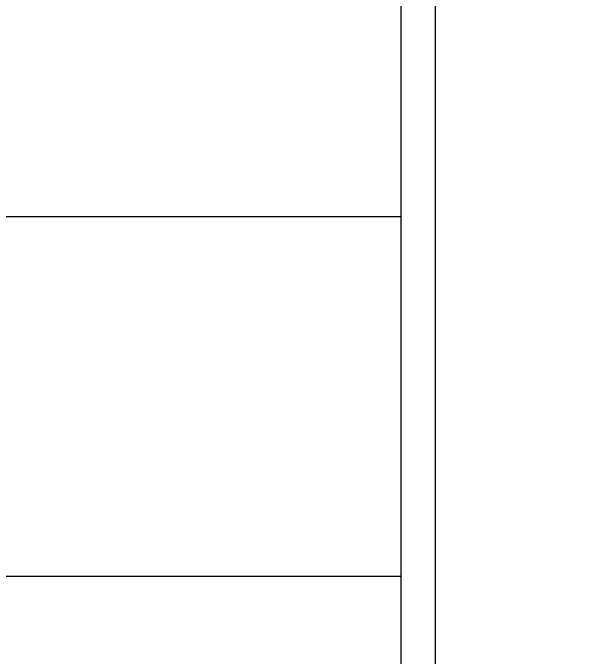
# Model space of a CAD drawing. Header units: millimetres. Extents: x 7018 to 13530, y 4187 to 5692.
# Drawn here: x 11145.8 to 11213.6, y 5022.1 to 5097.7 of the extents above; entities that cross this region are included whole.
import ezdxf

# ---------------------------------------------------------------- set-up
doc = ezdxf.new("R2010")
doc.units = ezdxf.units.MM
doc.layers.add('绘图', color=7, linetype='Continuous')

msp = doc.modelspace()

# ---------------------------------------------------------------- linework, layer by layer
for p, q in [((11191.322, 4956.132), (11191.322, 5242.873)), ((10794.884, 5073.816), (11191.322, 5073.816)), ((10794.884, 5031.644), (11191.322, 5031.644))]:
    msp.add_line(p, q)
msp.add_lwpolyline([(11195.36, 4951.873), (11195.36, 5248.873), (10775.36, 5248.873), (10775.36, 4951.873)], close=True)
at = {"layer": '绘图', "lineweight": 13, "ltscale": 0.2}
for centre, radius, start, end in [((11323.851, 4624.639), 437.429, 88.5439, 88.5439), ((11323.871, 4624.747), 434.829, 88.05782, 88.05782), ((11345.593, 4624.747), 434.829, 88.05782, 88.05782), ((11326.674, 4762.447), 296.9, 89.34067, 89.34067), ((11348.395, 4762.503), 296.9, 89.34067, 89.34067)]:
    msp.add_arc(centre, radius, start, end, dxfattribs=at)

doc.saveas('drawing.dxf')
